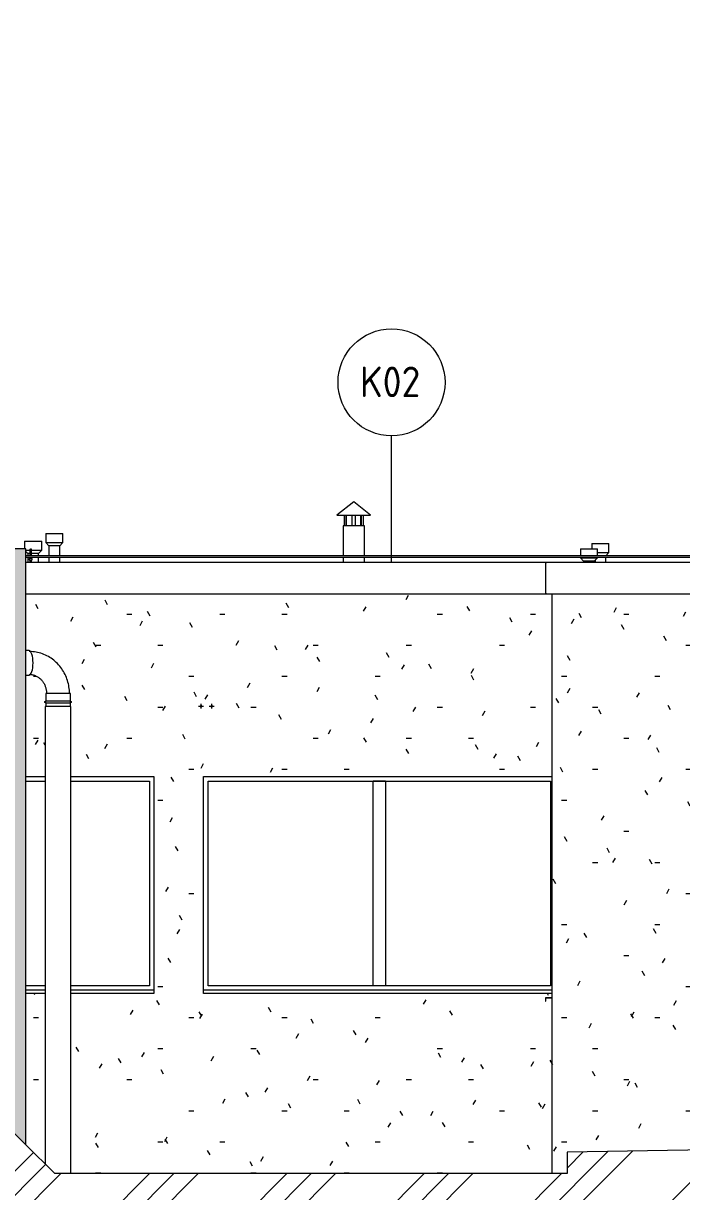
# Model space of a CAD drawing. Header units: millimetres. Extents: x -17526 to 472153, y -45352 to 20466.
# Drawn here: x 320613 to 324919, y 2112 to 9760 of the extents above; entities that cross this region are included whole.
import ezdxf

# ---------------------------------------------------------------- set-up
doc = ezdxf.new("R2010")
doc.units = ezdxf.units.MM
for name, color, linetype, lineweight in [('A-DETL-GENF', 92, 'Continuous', 9), ('A-DETL-THIN', 151, 'Continuous', 9), ('A-FLOR-HRAL', 11, 'Continuous', 9), ('A-GLAZ', 151, 'Continuous', 9), ('A-ROOF-IDEN', 132, 'Continuous', 9), ('A-ROOF-OTLN', 132, 'Continuous', 9), ('A-WALL', 113, 'Continuous', 9), ('A-WALL-PATT', 111, 'Continuous', 9), ('E-POWR-CNTR', 130, 'Continuous', 9), ('E-POWR-DROP', 130, 'Continuous', 9), ('M-HVAC-CDFF', 50, 'Continuous', 9), ('P-PIPE', 3, 'Continuous', 9), ('Q-SPCQ', 91, 'Continuous', 9)]:
    doc.layers.add(name, color=color, linetype=linetype, lineweight=lineweight)
doc.styles.add('ISOCPEUR', font='isocpeur.ttf', dxfattribs={"width": 0.9, "height": 200})
pattern_1 = [(0, (331041.9, 0), (812.8, 203.2), [33.528, -576.072, 33.528, -576.072, -3251.2]), (0, (331041.9, 0), (812.8, 203.2), [-1219.2, 33.528, -1185.672, 33.528, -576.072, -1422.4]), (0, (331041.9, 0), (812.8, 203.2), [-3048, 33.528, -372.872, 33.528, -982.472]), (120, (331346.7, 101.6), (-582.3764, 602.3054), [33.528, -576.072, 33.528, -576.072, -3251.2]), (120, (331346.7, 101.6), (-582.3764, 602.3054), [-1219.2, 33.528, -1185.672, 33.528, -576.072, -1422.4]), (120, (331346.7, 101.6), (-582.3764, 602.3054), [-3048, 33.528, -372.872, 33.528, -982.472]), (240, (331448.3, 508), (-230.4236, -805.5054), [33.528, -576.072, 33.528, -576.072, -3251.2]), (240, (331448.3, 508), (-230.4236, -805.5054), [-1219.2, 33.528, -1185.672, 33.528, -576.072, -1422.4]), (240, (331448.3, 508), (-230.4236, -805.5054), [-3048, 33.528, -372.872, 33.528, -982.472])]

# ---------------------------------------------------------------- blocks, each defined once
blk = doc.blocks.new('parapet_ext - parapet_ext-V156-S-Nový')
at = {"layer": 'Q-SPCQ'}
for p, q in [((-6970.8, 3382), (-7012.8, 3382)), ((-7012.8, 3382), (-7012.8, 3360)), ((-7010.8, 3380), (-6970.8, 3380)), ((-7010.8, 3360), (-7010.8, 3380)), ((-7012.8, 3360), (-7010.8, 3360))]:
    blk.add_line(p, q, dxfattribs=at)
blk = doc.blocks.new('OKNO_2k_ - OKNO_2k_2400 x 1500-2131140-S-Nový')
at = {"layer": 'A-GLAZ'}
for p, q in [((-9220, 3460), (-9220, 4800)), ((-9220, 4800), (-6980, 4800)), ((-8140, 3460), (-8140, 4800)), ((-8060, 4800), (-8140, 4800)), ((-8060, 4800), (-8060, 3460)), ((-6980, 4800), (-6980, 3460)), ((-6980, 3460), (-9220, 3460)), ((-8060, 3460), (-8140, 3460))]:
    blk.add_line(p, q, dxfattribs=at)
blk = doc.blocks.new('parapet_ext - parapet_ext-1802161-S-Nový')
at = {"layer": 'Q-SPCQ'}
for p, q in [((-9250, 3410), (-9250, 3432)), ((-6970.8, 3432), (-9250, 3432)), ((-6970.8, 3410), (-9250, 3410))]:
    blk.add_line(p, q, dxfattribs=at)
blk = doc.blocks.new('OKNO_1k - OKNO_1k_1250 x 1500-2034291-S-Nový')
at = {"layer": 'A-GLAZ'}
for p, q in [((-10412, 4800), (-10286.1, 4800)), ((-10117.8, 4800), (-9604.4, 4800)), ((-9604.4, 4800), (-9604.4, 3460)), ((-10286.1, 3460), (-10412, 3460)), ((-9604.4, 3460), (-10117.8, 3460))]:
    blk.add_line(p, q, dxfattribs=at)
blk = doc.blocks.new('parapet_ext - parapet_ext-1802121-S-Nový')
at = {"layer": 'Q-SPCQ'}
for p, q in [((-10286.1, 3432), (-10412, 3432)), ((-10286.1, 3410), (-10412, 3410)), ((-9574.4, 3432), (-10117.8, 3432)), ((-9574.4, 3410), (-10117.8, 3410)), ((-9574.4, 3432), (-9574.4, 3410))]:
    blk.add_line(p, q, dxfattribs=at)
blk = doc.blocks.new('Koleno_ nerezová ocel_ lisované - Standardní-1029385-S-Nový')
at = {"layer": 'P-PIPE'}
for p, q in [((-10391.6, 5653.7), (-10412, 5653.7)), ((-10412, 5492.7), (-10391.6, 5492.7)), ((-10282.5, 5372.7), (-10282.5, 5323.1)), ((-10278.1, 5372.7), (-10282.5, 5372.7)), ((-10121.5, 5372.7), (-10278.1, 5372.7)), ((-10121.5, 5323.1), (-10121.5, 5372.7)), ((-10282.5, 5312.1), (-10282.5, 5287.7)), ((-10278.1, 5323.1), (-10282.3, 5323.1)), ((-10282.3, 5312.1), (-10278.1, 5312.1)), ((-10121.5, 5323.1), (-10278.1, 5323.1)), ((-10278.1, 5312.1), (-10121.5, 5312.1)), ((-10121.5, 5287.7), (-10121.5, 5312.1))]:
    blk.add_line(p, q, dxfattribs=at)
at = {"layer": 'P-PIPE', "flags": 128}
for points in [[(-10127, 5372.7), (-10127.2, 5383.6), (-10127.8, 5394.4), (-10128.8, 5405.2), (-10130.3, 5416), (-10132.1, 5426.7), (-10134.3, 5437.3), (-10137, 5447.8), (-10140, 5458.2), (-10143.5, 5468.5), (-10147.3, 5478.6), (-10151.5, 5488.6), (-10156.1, 5498.4), (-10161.1, 5508), (-10166.4, 5517.4), (-10172.1, 5526.6), (-10178.2, 5535.6), (-10184.6, 5544.3), (-10191.3, 5552.8), (-10198.4, 5561), (-10205.7, 5568.8), (-10213.4, 5576.4), (-10221.4, 5583.7), (-10229.7, 5590.6), (-10238.2, 5597.2), (-10247, 5603.5), (-10256, 5609.3), (-10265.3, 5614.8), (-10274.8, 5619.9), (-10284.5, 5624.6), (-10294.3, 5628.9), (-10304.4, 5632.8), (-10314.6, 5636.3), (-10324.9, 5639.3), (-10335.3, 5641.9), (-10345.9, 5644.1), (-10356.5, 5645.8), (-10367.2, 5647), (-10377.9, 5647.8), (-10388.7, 5648.2), (-10391.6, 5648.2)], [(-10412, 5569.1), (-10411.9, 5572.3), (-10412, 5575.6), (-10412, 5577)], [(-10391.6, 5498.2), (-10387.1, 5498.1), (-10382.7, 5497.8), (-10378.3, 5497.4), (-10374, 5496.7), (-10369.6, 5495.9), (-10365.3, 5494.8), (-10361, 5493.6), (-10356.7, 5492.2), (-10352.5, 5490.7), (-10348.3, 5488.9), (-10344.2, 5487), (-10340.2, 5484.8), (-10336.2, 5482.5), (-10332.3, 5480.1), (-10328.5, 5477.4), (-10324.7, 5474.6), (-10321.1, 5471.6), (-10317.6, 5468.5), (-10314.1, 5465.1), (-10310.8, 5461.7), (-10307.6, 5458), (-10304.5, 5454.3), (-10301.6, 5450.3), (-10298.8, 5446.3), (-10296.1, 5442.1), (-10293.6, 5437.8), (-10291.3, 5433.4), (-10289.1, 5428.8), (-10287.1, 5424.2), (-10285.3, 5419.5), (-10283.6, 5414.7), (-10282.1, 5409.8), (-10280.8, 5404.8), (-10279.7, 5399.8), (-10278.8, 5394.7), (-10278, 5389.6), (-10277.5, 5384.4), (-10277.1, 5379.3), (-10277, 5374.1), (-10277, 5372.7)], [(-10282.5, 5312.1), (-10282.7, 5312.1), (-10282.9, 5312.1), (-10283.1, 5312.1), (-10283.4, 5312.2), (-10283.6, 5312.2), (-10283.8, 5312.3), (-10284, 5312.3), (-10284.2, 5312.4), (-10284.4, 5312.5), (-10284.6, 5312.5), (-10284.8, 5312.6), (-10285, 5312.7), (-10285.2, 5312.8), (-10285.4, 5312.9), (-10285.6, 5313.1), (-10285.8, 5313.2), (-10285.9, 5313.3), (-10286.1, 5313.5), (-10286.3, 5313.6), (-10286.4, 5313.8), (-10286.6, 5313.9), (-10286.7, 5314.1), (-10286.9, 5314.3), (-10287, 5314.4), (-10287.1, 5314.6), (-10287.2, 5314.8), (-10287.3, 5315), (-10287.4, 5315.2), (-10287.5, 5315.4), (-10287.6, 5315.6), (-10287.7, 5315.8), (-10287.7, 5316), (-10287.8, 5316.2), (-10287.9, 5316.4), (-10287.9, 5316.7), (-10287.9, 5316.9), (-10288, 5317.1), (-10288, 5317.3), (-10288, 5317.5), (-10288, 5317.8), (-10288, 5318), (-10287.9, 5318.2), (-10287.9, 5318.4), (-10287.9, 5318.6), (-10287.8, 5318.8), (-10287.8, 5319.1), (-10287.7, 5319.3), (-10287.6, 5319.5), (-10287.6, 5319.7), (-10287.5, 5319.9), (-10287.4, 5320.1), (-10287.3, 5320.3), (-10287.2, 5320.5), (-10287.1, 5320.7), (-10286.9, 5320.8), (-10286.8, 5321), (-10286.7, 5321.2), (-10286.5, 5321.3), (-10286.4, 5321.5), (-10286.2, 5321.7), (-10286, 5321.8), (-10285.9, 5321.9), (-10285.7, 5322.1), (-10285.5, 5322.2), (-10285.3, 5322.3), (-10285.1, 5322.4), (-10284.9, 5322.5), (-10284.7, 5322.6), (-10284.5, 5322.7), (-10284.3, 5322.8), (-10284.1, 5322.9), (-10283.9, 5322.9), (-10283.7, 5323), (-10283.5, 5323), (-10283.3, 5323), (-10283, 5323.1), (-10282.8, 5323.1), (-10282.6, 5323.1), (-10282.5, 5323.1)], [(-10282.5, 5323.1), (-10282.4, 5323.1), (-10282.2, 5323.1), (-10281.9, 5323.1), (-10281.5, 5323.1), (-10280.9, 5323.1), (-10280.2, 5323.1), (-10279.3, 5323.1)], [(-10278.1, 5323.1), (-10279.1, 5323.1), (-10279.9, 5323.1), (-10280.7, 5323.1), (-10281.3, 5323.1), (-10281.8, 5323.1), (-10282.1, 5323.1), (-10282.4, 5323.1), (-10282.5, 5323.1), (-10282.5, 5323.1)], [(-10282.5, 5312.1), (-10282.4, 5312.1), (-10282.2, 5312.1), (-10281.9, 5312.1), (-10281.5, 5312.1), (-10280.9, 5312.1), (-10280.2, 5312.1), (-10279.3, 5312.1), (-10278.4, 5312.1), (-10278.1, 5312.1)], [(-10279.1, 5312.1), (-10280, 5312.1), (-10280.7, 5312.1), (-10281.3, 5312.1), (-10281.8, 5312.1), (-10282.2, 5312.1), (-10282.4, 5312.1), (-10282.5, 5312.1), (-10282.5, 5312.1)], [(-10121.5, 5323.1), (-10121.5, 5323.1), (-10121.7, 5323.1), (-10122.1, 5323.1), (-10122.5, 5323.1), (-10123.1, 5323.1), (-10123.8, 5323.1), (-10124.6, 5323.1), (-10125.6, 5323.1), (-10126.6, 5323.1), (-10127.8, 5323.1), (-10129.1, 5323.1), (-10130.6, 5323.1), (-10132.1, 5323.1), (-10133.8, 5323.1), (-10135.5, 5323.1), (-10137.4, 5323.1), (-10139.4, 5323.1), (-10141.5, 5323.1), (-10143.6, 5323.1), (-10145.9, 5323.1), (-10148.2, 5323.1), (-10150.7, 5323.1), (-10153.2, 5323.1), (-10155.8, 5323.1), (-10158.5, 5323.1), (-10161.2, 5323.1), (-10164, 5323.1), (-10166.9, 5323.1), (-10169.8, 5323.1), (-10172.8, 5323.1), (-10175.8, 5323.1), (-10178.9, 5323.1), (-10182, 5323.1), (-10185.1, 5323.1), (-10188.3, 5323.1), (-10191.5, 5323.1), (-10194.7, 5323.1), (-10197.9, 5323.1), (-10201.1, 5323.1), (-10204.3, 5323.1), (-10207.5, 5323.1), (-10210.8, 5323.1), (-10213.9, 5323.1), (-10217.1, 5323.1), (-10220.3, 5323.1), (-10223.4, 5323.1), (-10226.5, 5323.1), (-10229.5, 5323.1), (-10232.5, 5323.1), (-10235.5, 5323.1), (-10238.4, 5323.1), (-10241.2, 5323.1), (-10244, 5323.1), (-10246.7, 5323.1), (-10249.4, 5323.1), (-10251.9, 5323.1), (-10254.4, 5323.1), (-10256.8, 5323.1), (-10259.1, 5323.1), (-10261.3, 5323.1), (-10263.5, 5323.1), (-10265.5, 5323.1), (-10267.4, 5323.1), (-10269.2, 5323.1), (-10271, 5323.1), (-10272.6, 5323.1), (-10274.1, 5323.1), (-10275.4, 5323.1), (-10276.7, 5323.1), (-10277.8, 5323.1), (-10278.1, 5323.1)], [(-10278.1, 5312.1), (-10277, 5312.1), (-10275.8, 5312.1), (-10274.4, 5312.1), (-10272.9, 5312.1), (-10271.4, 5312.1), (-10269.7, 5312.1), (-10267.9, 5312.1), (-10266, 5312.1), (-10264, 5312.1), (-10261.9, 5312.1), (-10259.7, 5312.1), (-10257.4, 5312.1), (-10255, 5312.1), (-10252.5, 5312.1), (-10250, 5312.1), (-10247.4, 5312.1), (-10244.7, 5312.1), (-10241.9, 5312.1), (-10239.1, 5312.1), (-10236.2, 5312.1), (-10233.3, 5312.1), (-10230.3, 5312.1), (-10227.2, 5312.1), (-10224.2, 5312.1), (-10221, 5312.1), (-10217.9, 5312.1), (-10214.7, 5312.1), (-10211.6, 5312.1), (-10208.3, 5312.1), (-10205.1, 5312.1), (-10201.9, 5312.1), (-10198.7, 5312.1), (-10195.5, 5312.1), (-10192.3, 5312.1), (-10189.1, 5312.1), (-10185.9, 5312.1), (-10182.8, 5312.1), (-10179.7, 5312.1), (-10176.6, 5312.1), (-10173.6, 5312.1), (-10170.6, 5312.1), (-10167.6, 5312.1), (-10164.7, 5312.1), (-10161.9, 5312.1), (-10159.2, 5312.1), (-10156.5, 5312.1), (-10153.9, 5312.1), (-10151.3, 5312.1), (-10148.8, 5312.1), (-10146.5, 5312.1), (-10144.2, 5312.1), (-10142, 5312.1), (-10139.9, 5312.1), (-10137.9, 5312.1), (-10136, 5312.1), (-10134.2, 5312.1), (-10132.5, 5312.1), (-10131, 5312.1), (-10129.5, 5312.1), (-10128.1, 5312.1), (-10126.9, 5312.1), (-10125.8, 5312.1), (-10124.8, 5312.1), (-10124, 5312.1), (-10123.2, 5312.1), (-10122.6, 5312.1), (-10122.2, 5312.1), (-10121.8, 5312.1), (-10121.6, 5312.1), (-10121.5, 5312.1), (-10121.5, 5312.1)], [(-10124.9, 5323.1), (-10124, 5323.1), (-10123.3, 5323.1), (-10122.7, 5323.1), (-10122.2, 5323.1), (-10121.8, 5323.1), (-10121.6, 5323.1), (-10121.5, 5323.1), (-10121.5, 5323.1)], [(-10121.5, 5312.1), (-10121.5, 5312.1), (-10121.7, 5312.1), (-10122.1, 5312.1), (-10122.5, 5312.1), (-10123.1, 5312.1), (-10123.8, 5312.1), (-10124.6, 5312.1)], [(-10121.5, 5323.1), (-10121.3, 5323.1), (-10121, 5323.1), (-10120.8, 5323.1), (-10120.6, 5323), (-10120.4, 5323), (-10120.2, 5322.9), (-10120, 5322.9), (-10119.7, 5322.8), (-10119.5, 5322.7), (-10119.3, 5322.7), (-10119.1, 5322.6), (-10118.9, 5322.5), (-10118.7, 5322.4), (-10118.6, 5322.3), (-10118.4, 5322.1), (-10118.2, 5322), (-10118, 5321.9), (-10117.9, 5321.7), (-10117.7, 5321.6), (-10117.5, 5321.4), (-10117.4, 5321.3), (-10117.2, 5321.1), (-10117.1, 5320.9), (-10117, 5320.8), (-10116.9, 5320.6), (-10116.7, 5320.4), (-10116.6, 5320.2), (-10116.5, 5320), (-10116.4, 5319.8), (-10116.4, 5319.6), (-10116.3, 5319.4), (-10116.2, 5319.2), (-10116.2, 5319), (-10116.1, 5318.8), (-10116.1, 5318.5), (-10116, 5318.3), (-10116, 5318.1), (-10116, 5317.9), (-10116, 5317.7), (-10116, 5317.4), (-10116, 5317.2), (-10116, 5317), (-10116, 5316.8), (-10116.1, 5316.6), (-10116.1, 5316.4), (-10116.2, 5316.1), (-10116.2, 5315.9), (-10116.3, 5315.7), (-10116.4, 5315.5), (-10116.5, 5315.3), (-10116.6, 5315.1), (-10116.7, 5314.9), (-10116.8, 5314.7), (-10116.9, 5314.5), (-10117, 5314.4), (-10117.2, 5314.2), (-10117.3, 5314), (-10117.5, 5313.9), (-10117.6, 5313.7), (-10117.8, 5313.5), (-10117.9, 5313.4), (-10118.1, 5313.3), (-10118.3, 5313.1), (-10118.5, 5313), (-10118.6, 5312.9), (-10118.8, 5312.8), (-10119, 5312.7), (-10119.2, 5312.6), (-10119.4, 5312.5), (-10119.6, 5312.4), (-10119.8, 5312.3), (-10120.1, 5312.3), (-10120.3, 5312.2), (-10120.5, 5312.2), (-10120.7, 5312.2), (-10120.9, 5312.1), (-10121.1, 5312.1), (-10121.4, 5312.1), (-10121.5, 5312.1)]]:
    blk.add_lwpolyline(points, dxfattribs=at)
at = {"layer": 'P-PIPE'}
blk.add_ellipse((-10391.6, 5573.2), major_axis=(0, 80.5), ratio=0.325568, start_param=3.141593, end_param=6.283185, dxfattribs=at)
blk = doc.blocks.new('Zábradlí - Záchytný systém kotva-1301747-S-Nový')
at = {"layer": 'A-FLOR-HRAL'}
for p, q in [((-10390.8, 6257.3), (-10390.8, 6249.1)), ((-10380.8, 6257.3), (-10390.8, 6257.3)), ((-10390.8, 6249.1), (-10380.8, 6249.1)), ((-10385.8, 6249.1), (-10385.8, 6229.6)), ((-10370.8, 6257.3), (-10380.8, 6257.3)), ((-10380.8, 6249.1), (-10370.8, 6249.1)), ((-10375.8, 6229.6), (-10375.8, 6249.1)), ((-10370.8, 6249.1), (-10370.8, 6257.3))]:
    blk.add_line(p, q, dxfattribs=at)
at = {"layer": 'A-FLOR-HRAL', "flags": 128}
for points in [[(-10384.8, 6315.8), (-10384.8, 6315.9), (-10384.8, 6316.1), (-10384.8, 6316.2), (-10384.8, 6316.4), (-10384.7, 6316.5), (-10384.7, 6316.7), (-10384.7, 6316.9), (-10384.6, 6317), (-10384.6, 6317.2), (-10384.5, 6317.3), (-10384.4, 6317.5), (-10384.4, 6317.6), (-10384.3, 6317.7), (-10384.2, 6317.9), (-10384.1, 6318), (-10384, 6318.1), (-10383.9, 6318.3), (-10383.8, 6318.4), (-10383.7, 6318.5), (-10383.6, 6318.6), (-10383.5, 6318.7), (-10383.4, 6318.8), (-10383.2, 6318.9), (-10383.1, 6319), (-10383, 6319.1), (-10382.8, 6319.2), (-10382.7, 6319.3), (-10382.6, 6319.4), (-10382.4, 6319.4), (-10382.3, 6319.5), (-10382.1, 6319.5), (-10382, 6319.6), (-10381.8, 6319.6), (-10381.7, 6319.7), (-10381.5, 6319.7), (-10381.3, 6319.7), (-10381.2, 6319.7), (-10381, 6319.7), (-10380.9, 6319.8), (-10380.7, 6319.7), (-10380.5, 6319.7), (-10380.4, 6319.7), (-10380.2, 6319.7), (-10380.1, 6319.7), (-10379.9, 6319.6), (-10379.8, 6319.6), (-10379.6, 6319.6), (-10379.5, 6319.5), (-10379.3, 6319.5), (-10379.2, 6319.4), (-10379, 6319.3), (-10378.9, 6319.2), (-10378.7, 6319.2), (-10378.6, 6319.1), (-10378.5, 6319), (-10378.3, 6318.9), (-10378.2, 6318.8), (-10378.1, 6318.7), (-10378, 6318.6), (-10377.9, 6318.5), (-10377.8, 6318.3), (-10377.7, 6318.2), (-10377.6, 6318.1), (-10377.5, 6317.9), (-10377.4, 6317.8), (-10377.3, 6317.7), (-10377.2, 6317.5), (-10377.2, 6317.4), (-10377.1, 6317.2), (-10377.1, 6317.1), (-10377, 6316.9), (-10377, 6316.8), (-10376.9, 6316.6), (-10376.9, 6316.5), (-10376.9, 6316.3), (-10376.8, 6316.2), (-10376.8, 6316), (-10376.8, 6315.8), (-10376.8, 6315.8)], [(-10384.8, 6315.8), (-10384.8, 6315.7), (-10384.8, 6315.7), (-10384.8, 6315.6), (-10384.8, 6315.5), (-10384.8, 6315.4), (-10384.8, 6315.3), (-10384.8, 6315.1), (-10384.8, 6314.9), (-10384.8, 6314.7), (-10384.8, 6314.4), (-10384.8, 6314.1), (-10384.8, 6313.8), (-10384.8, 6313.5), (-10384.8, 6313.2), (-10384.8, 6312.8), (-10384.8, 6312.4), (-10384.8, 6312), (-10384.8, 6311.6), (-10384.8, 6311.1), (-10384.8, 6310.6), (-10384.8, 6310.1), (-10384.8, 6309.6), (-10384.8, 6309.1), (-10384.8, 6308.5), (-10384.8, 6308), (-10384.8, 6307.4), (-10384.8, 6306.8), (-10384.8, 6306.2), (-10384.8, 6305.6), (-10384.8, 6305), (-10384.8, 6304.3), (-10384.8, 6303.7), (-10384.8, 6303), (-10384.8, 6302.4), (-10384.8, 6301.7), (-10384.8, 6301), (-10384.8, 6300.4), (-10384.8, 6299.7), (-10384.8, 6299), (-10384.8, 6298.8)], [(-10384.8, 6298.8), (-10384.8, 6299.5), (-10384.8, 6300.2), (-10384.8, 6300.9), (-10384.8, 6301.5), (-10384.8, 6302.2), (-10384.8, 6302.9), (-10384.8, 6303.5), (-10384.8, 6304.2), (-10384.8, 6304.8), (-10384.8, 6305.4), (-10384.8, 6306), (-10384.8, 6306.7), (-10384.8, 6307.2), (-10384.8, 6307.8), (-10384.8, 6308.4), (-10384.8, 6308.9), (-10384.8, 6309.5), (-10384.8, 6310), (-10384.8, 6310.5), (-10384.8, 6311), (-10384.8, 6311.4), (-10384.8, 6311.9), (-10384.8, 6312.3), (-10384.8, 6312.7), (-10384.8, 6313.1), (-10384.8, 6313.4), (-10384.8, 6313.8), (-10384.8, 6314.1), (-10384.8, 6314.3), (-10384.8, 6314.6), (-10384.8, 6314.8), (-10384.8, 6315), (-10384.8, 6315.2), (-10384.8, 6315.4), (-10384.8, 6315.5), (-10384.8, 6315.6), (-10384.8, 6315.7), (-10384.8, 6315.7), (-10384.8, 6315.8)], [(-10384.8, 6281.9), (-10384.8, 6281.9), (-10384.8, 6282), (-10384.8, 6282.1), (-10384.8, 6282.1), (-10384.8, 6282.3), (-10384.8, 6282.4), (-10384.8, 6282.6), (-10384.8, 6282.8), (-10384.8, 6283), (-10384.8, 6283.3), (-10384.8, 6283.5), (-10384.8, 6283.8), (-10384.8, 6284.2), (-10384.8, 6284.5), (-10384.8, 6284.9), (-10384.8, 6285.3), (-10384.8, 6285.7), (-10384.8, 6286.1), (-10384.8, 6286.6), (-10384.8, 6287.1), (-10384.8, 6287.6), (-10384.8, 6288.1), (-10384.8, 6288.6), (-10384.8, 6289.1), (-10384.8, 6289.7), (-10384.8, 6290.3), (-10384.8, 6290.9), (-10384.8, 6291.5), (-10384.8, 6292.1), (-10384.8, 6292.7), (-10384.8, 6293.3), (-10384.8, 6294), (-10384.8, 6294.6), (-10384.8, 6295.3), (-10384.8, 6296), (-10384.8, 6296.6), (-10384.8, 6297.3), (-10384.8, 6298), (-10384.8, 6298.7), (-10384.8, 6298.8)], [(-10384.8, 6298.8), (-10384.8, 6298.2), (-10384.8, 6297.5), (-10384.8, 6296.8), (-10384.8, 6296.1), (-10384.8, 6295.5), (-10384.8, 6294.8), (-10384.8, 6294.2), (-10384.8, 6293.5), (-10384.8, 6292.9), (-10384.8, 6292.3), (-10384.8, 6291.6), (-10384.8, 6291), (-10384.8, 6290.4), (-10384.8, 6289.9), (-10384.8, 6289.3), (-10384.8, 6288.7), (-10384.8, 6288.2), (-10384.8, 6287.7), (-10384.8, 6287.2), (-10384.8, 6286.7), (-10384.8, 6286.3), (-10384.8, 6285.8), (-10384.8, 6285.4), (-10384.8, 6285), (-10384.8, 6284.6), (-10384.8, 6284.3), (-10384.8, 6283.9), (-10384.8, 6283.6), (-10384.8, 6283.3), (-10384.8, 6283.1), (-10384.8, 6282.8), (-10384.8, 6282.6), (-10384.8, 6282.5), (-10384.8, 6282.3), (-10384.8, 6282.2), (-10384.8, 6282.1), (-10384.8, 6282), (-10384.8, 6282), (-10384.8, 6281.9)], [(-10376.8, 6281.9), (-10376.8, 6281.8), (-10376.8, 6281.6), (-10376.9, 6281.5), (-10376.9, 6281.3), (-10376.9, 6281.1), (-10376.9, 6281), (-10377, 6280.8), (-10377, 6280.7), (-10377.1, 6280.5), (-10377.1, 6280.4), (-10377.2, 6280.2), (-10377.3, 6280.1), (-10377.4, 6279.9), (-10377.4, 6279.8), (-10377.5, 6279.7), (-10377.6, 6279.5), (-10377.7, 6279.4), (-10377.8, 6279.3), (-10377.9, 6279.2), (-10378, 6279.1), (-10378.2, 6279), (-10378.3, 6278.8), (-10378.4, 6278.7), (-10378.5, 6278.7), (-10378.7, 6278.6), (-10378.8, 6278.5), (-10378.9, 6278.4), (-10379.1, 6278.3), (-10379.2, 6278.3), (-10379.4, 6278.2), (-10379.5, 6278.1), (-10379.7, 6278.1), (-10379.8, 6278.1), (-10380, 6278), (-10380.1, 6278), (-10380.3, 6278), (-10380.5, 6277.9), (-10380.6, 6277.9), (-10380.8, 6277.9), (-10380.9, 6277.9), (-10381.1, 6277.9), (-10381.3, 6278), (-10381.4, 6278), (-10381.6, 6278), (-10381.7, 6278), (-10381.9, 6278.1), (-10382, 6278.1), (-10382.2, 6278.2), (-10382.3, 6278.2), (-10382.5, 6278.3), (-10382.6, 6278.4), (-10382.8, 6278.4), (-10382.9, 6278.5), (-10383, 6278.6), (-10383.2, 6278.7), (-10383.3, 6278.8), (-10383.4, 6278.9), (-10383.5, 6279), (-10383.7, 6279.1), (-10383.8, 6279.2), (-10383.9, 6279.4), (-10384, 6279.5), (-10384.1, 6279.6), (-10384.2, 6279.7), (-10384.3, 6279.9), (-10384.3, 6280), (-10384.4, 6280.2), (-10384.5, 6280.3), (-10384.5, 6280.4), (-10384.6, 6280.6), (-10384.6, 6280.7), (-10384.7, 6280.9), (-10384.7, 6281.1), (-10384.8, 6281.2), (-10384.8, 6281.4), (-10384.8, 6281.5), (-10384.8, 6281.7), (-10384.8, 6281.8), (-10384.8, 6281.9)], [(-10376.8, 6315.8), (-10376.8, 6315.7), (-10376.8, 6315.7), (-10376.8, 6315.6), (-10376.8, 6315.5), (-10376.8, 6315.4), (-10376.8, 6315.3), (-10376.8, 6315.1), (-10376.8, 6314.9), (-10376.8, 6314.7), (-10376.8, 6314.4), (-10376.8, 6314.1), (-10376.8, 6313.8), (-10376.8, 6313.5), (-10376.8, 6313.2), (-10376.8, 6312.8), (-10376.8, 6312.4), (-10376.8, 6312), (-10376.8, 6311.6), (-10376.8, 6311.1), (-10376.8, 6310.6), (-10376.8, 6310.1), (-10376.8, 6309.6), (-10376.8, 6309.1), (-10376.8, 6308.5), (-10376.8, 6308), (-10376.8, 6307.4), (-10376.8, 6306.8), (-10376.8, 6306.2), (-10376.8, 6305.6), (-10376.8, 6305), (-10376.8, 6304.3), (-10376.8, 6303.7), (-10376.8, 6303), (-10376.8, 6302.4), (-10376.8, 6301.7), (-10376.8, 6301), (-10376.8, 6300.4), (-10376.8, 6299.7), (-10376.8, 6299), (-10376.8, 6298.8)], [(-10376.8, 6298.8), (-10376.8, 6299.5), (-10376.8, 6300.2), (-10376.8, 6300.9), (-10376.8, 6301.5), (-10376.8, 6302.2), (-10376.8, 6302.9), (-10376.8, 6303.5), (-10376.8, 6304.2), (-10376.8, 6304.8), (-10376.8, 6305.4), (-10376.8, 6306), (-10376.8, 6306.7), (-10376.8, 6307.2), (-10376.8, 6307.8), (-10376.8, 6308.4), (-10376.8, 6308.9), (-10376.8, 6309.5), (-10376.8, 6310), (-10376.8, 6310.5), (-10376.8, 6311), (-10376.8, 6311.4), (-10376.8, 6311.9), (-10376.8, 6312.3), (-10376.8, 6312.7), (-10376.8, 6313.1), (-10376.8, 6313.4), (-10376.8, 6313.8), (-10376.8, 6314.1), (-10376.8, 6314.3), (-10376.8, 6314.6), (-10376.8, 6314.8), (-10376.8, 6315), (-10376.8, 6315.2), (-10376.8, 6315.4), (-10376.8, 6315.5), (-10376.8, 6315.6), (-10376.8, 6315.7), (-10376.8, 6315.7), (-10376.8, 6315.8)], [(-10376.8, 6281.9), (-10376.8, 6281.9), (-10376.8, 6282), (-10376.8, 6282.1), (-10376.8, 6282.1), (-10376.8, 6282.3), (-10376.8, 6282.4), (-10376.8, 6282.6), (-10376.8, 6282.8), (-10376.8, 6283), (-10376.8, 6283.3), (-10376.8, 6283.5), (-10376.8, 6283.8), (-10376.8, 6284.2), (-10376.8, 6284.5), (-10376.8, 6284.9), (-10376.8, 6285.3), (-10376.8, 6285.7), (-10376.8, 6286.1), (-10376.8, 6286.6), (-10376.8, 6287.1), (-10376.8, 6287.6), (-10376.8, 6288.1), (-10376.8, 6288.6), (-10376.8, 6289.1), (-10376.8, 6289.7), (-10376.8, 6290.3), (-10376.8, 6290.9), (-10376.8, 6291.5), (-10376.8, 6292.1), (-10376.8, 6292.7), (-10376.8, 6293.3), (-10376.8, 6294), (-10376.8, 6294.6), (-10376.8, 6295.3), (-10376.8, 6296), (-10376.8, 6296.6), (-10376.8, 6297.3), (-10376.8, 6298), (-10376.8, 6298.7), (-10376.8, 6298.8)], [(-10376.8, 6298.8), (-10376.8, 6298.2), (-10376.8, 6297.5), (-10376.8, 6296.8), (-10376.8, 6296.1), (-10376.8, 6295.5), (-10376.8, 6294.8), (-10376.8, 6294.2), (-10376.8, 6293.5), (-10376.8, 6292.9), (-10376.8, 6292.3), (-10376.8, 6291.6), (-10376.8, 6291), (-10376.8, 6290.4), (-10376.8, 6289.9), (-10376.8, 6289.3), (-10376.8, 6288.7), (-10376.8, 6288.2), (-10376.8, 6287.7), (-10376.8, 6287.2), (-10376.8, 6286.7), (-10376.8, 6286.3), (-10376.8, 6285.8), (-10376.8, 6285.4), (-10376.8, 6285), (-10376.8, 6284.6), (-10376.8, 6284.3), (-10376.8, 6283.9), (-10376.8, 6283.6), (-10376.8, 6283.3), (-10376.8, 6283.1), (-10376.8, 6282.8), (-10376.8, 6282.6), (-10376.8, 6282.5), (-10376.8, 6282.3), (-10376.8, 6282.2), (-10376.8, 6282.1), (-10376.8, 6282), (-10376.8, 6282), (-10376.8, 6281.9)]]:
    blk.add_lwpolyline(points, dxfattribs=at)
blk = doc.blocks.new('Zábradlí - Zábradlí-1224775-S-Nový')
blk.add_blockref('Zábradlí - Záchytný systém kotva-1301747-S-Nový', (0, 0))
blk = doc.blocks.new('Typ horního madla - Horní madlo_Vnitřní_-1225290-S-Nový')
at = {"layer": 'A-FLOR-HRAL'}
for p, q in [((-4467.8, 6275), (-10412, 6275)), ((-10412, 6265), (-4467.8, 6265))]:
    blk.add_line(p, q, dxfattribs=at)
blk = doc.blocks.new('Komín5 - Komín5-1979406-S-Nový')
at = {"layer": 'M-HVAC-CDFF'}
for p, q in [((-8267.6, 6627.2), (-8377.6, 6540)), ((-8157.6, 6540), (-8267.6, 6627.2)), ((-8377.6, 6540), (-8157.6, 6540)), ((-8328.4, 6470), (-8328.4, 6540)), ((-8318.4, 6540), (-8318.4, 6470)), ((-8314.1, 6470), (-8314.1, 6540)), ((-8277.6, 6470), (-8277.6, 6540)), ((-8257.6, 6540), (-8257.6, 6470)), ((-8221.2, 6470), (-8221.2, 6540)), ((-8216.9, 6470), (-8216.9, 6540)), ((-8206.9, 6540), (-8206.9, 6470)), ((-8337.6, 6470), (-8337.6, 6274.8)), ((-8197.6, 6470), (-8337.6, 6470)), ((-8197.6, 6274.8), (-8197.6, 6470)), ((-8337.6, 6265.2), (-8337.6, 6229.6)), ((-8197.6, 6229.6), (-8197.6, 6265.2))]:
    blk.add_line(p, q, dxfattribs=at)
blk = doc.blocks.new('Větrací_vyústka_střecha - Větrací_vyústka_střecha-1989516-S-Nový')
at = {"layer": 'M-HVAC-CDFF'}
for p, q in [((-10420.3, 6370.6), (-10420.3, 6320.2)), ((-10420.3, 6370.6), (-10309, 6370.6)), ((-10309, 6310.6), (-10309, 6370.6)), ((-10412.6, 6310.6), (-10385.3, 6310.6)), ((-10412, 6302.3), (-10399.6, 6290)), ((-10399.6, 6290), (-10399.6, 6274.7)), ((-10385.7, 6290), (-10399.6, 6290)), ((-10329.6, 6290), (-10376.9, 6290)), ((-10376.8, 6310.6), (-10309, 6310.6)), ((-10329.6, 6290), (-10309, 6310.6)), ((-10329.6, 6274.7), (-10329.6, 6290)), ((-10399.6, 6265.2), (-10399.6, 6229.6)), ((-10329.6, 6229.6), (-10329.6, 6265.2))]:
    blk.add_line(p, q, dxfattribs=at)
blk = doc.blocks.new('Větrací_vyústka_střecha - Větrací_vyústka_střecha-V188-S-Nový')
at = {"layer": 'M-HVAC-CDFF'}
for p, q in [((-6785.3, 6320.6), (-6785.3, 6274.8)), ((-6785.3, 6320.6), (-6674, 6320.6)), ((-6674, 6274.8), (-6674, 6320.6)), ((-6785.3, 6265.4), (-6785.3, 6260.6)), ((-6785.3, 6260.6), (-6764.6, 6240)), ((-6785.3, 6260.6), (-6674, 6260.6)), ((-6764.6, 6240), (-6764.6, 6229.6)), ((-6694.6, 6240), (-6764.6, 6240)), ((-6694.6, 6240), (-6674, 6260.6)), ((-6694.6, 6229.6), (-6694.6, 6240)), ((-6674, 6260.6), (-6674, 6265.4))]:
    blk.add_line(p, q, dxfattribs=at)
blk = doc.blocks.new('Větrací_vyústka_střecha - Větrací_vyústka_střecha-V189-S-Nový')
at = {"layer": 'M-HVAC-CDFF'}
for p, q in [((-6709.6, 6355.6), (-6709.6, 6320.6)), ((-6709.6, 6355.6), (-6598.4, 6355.6)), ((-6598.4, 6295.6), (-6598.4, 6355.6)), ((-6674.6, 6295.6), (-6598.4, 6295.6)), ((-6619, 6275), (-6598.4, 6295.6)), ((-6689, 6245.6), (-6689, 6229.6)), ((-6619, 6229.6), (-6619, 6265.4))]:
    blk.add_line(p, q, dxfattribs=at)
blk = doc.blocks.new('Větrací_vyústka_střecha - Větrací_vyústka_střecha-V190-S-Nový')
at = {"layer": 'M-HVAC-CDFF'}
for p, q in [((-10281.8, 6420.6), (-10281.8, 6360.6)), ((-10281.8, 6420.6), (-10170.5, 6420.6)), ((-10281.8, 6360.6), (-10261.2, 6340)), ((-10281.8, 6360.6), (-10170.5, 6360.6)), ((-10191.2, 6340), (-10170.5, 6360.6)), ((-10170.5, 6360.6), (-10170.5, 6420.6)), ((-10261.2, 6340), (-10261.2, 6274.7)), ((-10191.2, 6340), (-10261.2, 6340)), ((-10191.2, 6274.7), (-10191.2, 6340)), ((-10261.2, 6265.2), (-10261.2, 6229.6)), ((-10191.2, 6229.6), (-10191.2, 6265.2))]:
    blk.add_line(p, q, dxfattribs=at)
blk = doc.blocks.new('Popiska zakončení střešního pláště - Popiska okna_Bublina-1463073-S-Nový')
at = {"layer": 'A-ROOF-IDEN'}
blk.add_circle((-89727.7, 9136), 350, dxfattribs=at)

msp = doc.modelspace()

# ---------------------------------------------------------------- hatches: boundary and pattern name
at = {"layer": 'A-DETL-GENF'}
msp.add_hatch(color=9, dxfattribs=at).paths.add_polyline_path([(310001.8, 2230), (310107.7, 2230), (314195.5, 2587.6), (314589.4, 2518.2), (320529.9, 2518.2), (320629.9, 2418.2), (320629.9, 6320), (320454.9, 6320), (320454.9, 9760), (301653.5, 9760), (301653.5, 6320), (301468.5, 6320), (301468.5, 5000), (304589.9, 5000), (304589.9, 2230), (309777, 2230)])
h = msp.add_hatch(dxfattribs=at)
h.set_pattern_fill('FP_120', style=0, pattern_type=2)
h.set_pattern_definition([(45, (331041.9, 0), (-449.013, 449.013), []), (45, (331200.66, 0), (0, 898.0256), []), (45, (330883.16, 0), (0, 898.0256), [])])
h.paths.add_polyline_path([(243693.3, -2010), (334529.7, -2010), (334529.7, 2836.7), (331268, 2493.9), (324169.1, 2370), (324169.1, 2230), (320818.1, 2230), (320529.9, 2518.2), (314589.4, 2518.2), (314195.5, 2587.6), (310107.7, 2230), (298412.8, 2230), (298412.8, 2180), (282096.8, 2180), (282096.8, 1523.5), (277777.9, 1145.6), (277335.2, 890), (270891, 889.6), (270060.6, 846), (265692.6, 846), (265692.6, 1112.6), (246615.4, 988.4), (242950.1, 988.4), (234618.6, 788.9), (234618.6, 588.9), (232518.6, 588.9), (232518.6, -2010), (241895.1, -2010)])
at = {"layer": 'A-WALL-PATT'}
h = msp.add_hatch(dxfattribs=at)
h.set_pattern_fill('FP_116', color=11, style=0, pattern_type=2)
h.set_pattern_definition(pattern_1)
h.paths.add_polyline_path([(320924.1, 2230), (324071.1, 2230), (324071.1, 3380), (324031.1, 3380), (324031.1, 3360), (324029.1, 3360), (324029.1, 3382), (324071.1, 3382), (324071.1, 3410), (321791.9, 3410), (321791.9, 4830), (324071.1, 4830), (324071.1, 6025.6), (320629.9, 6025.6), (320629.9, 5653.7), (320650.4, 5653.7), (320657.1, 5651), (320660.1, 5647.2), (320701.6, 5642.8), (320750, 5627.2), (320779.2, 5612), (320818.9, 5585.1), (320860.4, 5539.2), (320886, 5498), (320901.1, 5459.7), (320909.4, 5428), (320914.7, 5372.7), (320920.2, 5372.7), (320919.7, 5323.1), (320920.2, 5322.4), (320924.1, 5319.9), (320925.9, 5317.6), (320920.2, 5312.1), (320921.2, 5287.7), (320924.1, 5287.7), (320924.1, 4830), (321467.5, 4830), (321467.5, 3410), (320924.1, 3410), (320924.1, 2518.2)])
h.paths.add_polyline_path([(320755.8, 2292.3), (320755.8, 3410), (320629.9, 3410), (320629.9, 2418.2)])
h.paths.add_polyline_path([(320629.9, 4830), (320755.8, 4830), (320755.8, 5287.7), (320759.6, 5287.7), (320758.7, 5313), (320753.9, 5317.6), (320759.6, 5323.1), (320759.6, 5372.7), (320765.1, 5372.7), (320761.5, 5404.4), (320749.8, 5434.9), (320730.2, 5462.7), (320707.7, 5480.9), (320684.1, 5492.5), (320657.8, 5496.2), (320657.1, 5495.4), (320650.4, 5492.7), (320629.9, 5492.7), (320629.9, 4860.3)])
h.paths.add_polyline_path([(321777.8, 5281.3), (321771, 5282.2), (321769.1, 5283.7), (321766.5, 5290), (321769.1, 5296.3), (321773.1, 5298.7), (321777.8, 5298.3), (321779.9, 5297.8), (321784.1, 5292.3), (321783.2, 5285.5)])
h.paths.add_polyline_path([(321847.8, 5281.3), (321841, 5282.2), (321839.1, 5283.7), (321836.5, 5290), (321839.1, 5296.3), (321843.1, 5298.7), (321847.8, 5298.3), (321849.9, 5297.8), (321854.1, 5292.3), (321853.2, 5285.5)])
h = msp.add_hatch(dxfattribs=at)
h.set_pattern_fill('FP_116', color=11, style=0, pattern_type=2)
h.set_pattern_definition(pattern_1)
h.paths.add_polyline_path([(324169.1, 2230), (324169.1, 2370), (324279.1, 2371.9), (324279.1, 6025.6), (324071.1, 6025.6), (324071.1, 2230), (324162.6, 2230)])
h = msp.add_hatch(dxfattribs=at)
h.set_pattern_fill('FP_116', color=11, style=0, pattern_type=2)
h.set_pattern_definition(pattern_1)
h.paths.add_polyline_path([(324279.1, 2371.9), (331268, 2493.9), (331359.1, 2503.5), (331359.1, 6025.6), (324279.1, 6025.6), (324279.1, 2455.7)])
h.paths.add_polyline_path([(325851.9, 3360), (325851.9, 4810), (327831.9, 4810), (327831.9, 3360), (325960.8, 3360)])
at = {"layer": 'E-POWR-DROP'}
for points in [[(321777.8, 5281.3), (321783.2, 5285.5), (321784.1, 5287.7), (321784.1, 5292.3), (321779.9, 5297.8), (321773.1, 5298.7), (321769.1, 5296.3), (321766.5, 5290), (321769.1, 5283.7), (321771, 5282.2), (321775.5, 5281.6)], [(321847.8, 5281.3), (321853.2, 5285.5), (321854.1, 5287.7), (321854.1, 5292.3), (321849.9, 5297.8), (321843.1, 5298.7), (321839.1, 5296.3), (321836.5, 5290), (321839.1, 5283.7), (321841, 5282.2), (321845.5, 5281.6)]]:
    msp.add_hatch(color=256, dxfattribs=at).paths.add_polyline_path(points)

# ---------------------------------------------------------------- linework, layer by layer
at = {"layer": 'A-DETL-THIN'}
for p, q in [((320629.9, 6320), (320454.9, 6320)), ((320629.9, 2418.2), (320629.9, 6320)), ((320529.9, 2518.2), (320629.9, 2418.2)), ((331268, 2493.9), (324169.1, 2370)), ((320818.1, 2230), (320629.9, 2418.2)), ((324169.1, 2370), (324169.1, 2230)), ((324169.1, 2230), (320818.1, 2230))]:
    msp.add_line(p, q, dxfattribs=at)
at = {"layer": 'A-ROOF-IDEN'}
msp.add_line((323021.4, 6229.8), (323021.4, 7060.1), dxfattribs=at)
at = {"layer": 'A-ROOF-OTLN', "color": 11}
for p, q in [((332741.3, 6229.8), (320629.9, 6229.8)), ((324029.1, 6223.8), (324029.1, 6031.6)), ((320629.9, 6025.6), (332741.3, 6025.6))]:
    msp.add_line(p, q, dxfattribs=at)
for points, knots in [([(324035.1, 6229.8), (324035, 6229.8), (324034.7, 6229.8), (324034.3, 6229.8), (324033.9, 6229.7), (324033.6, 6229.6), (324033.2, 6229.5), (324032.8, 6229.4), (324032.5, 6229.2), (324032.1, 6229), (324031.8, 6228.8), (324031.4, 6228.5), (324031, 6228.2), (324030.6, 6227.8), (324030.3, 6227.4), (324029.9, 6226.9), (324029.6, 6226.1), (324029.2, 6225.2), (324029.1, 6224.4), (324029.1, 6223.8)], [-0.75, -0.75, -0.75, -0.75, -0.71875, -0.6875, -0.65625, -0.625, -0.59375, -0.5625, -0.53125, -0.5, -0.46875, -0.4375, -0.375, -0.34375, -0.3125, -0.25, -0.1875, -0.125, 0, 0, 0, 0]), ([(324029.1, 6031.6), (324029.1, 6031.1), (324029.2, 6030.3), (324029.6, 6029.3), (324029.9, 6028.6), (324030.3, 6028), (324030.8, 6027.5), (324031.2, 6027.1), (324031.5, 6026.9), (324031.8, 6026.6), (324032.1, 6026.4), (324032.5, 6026.2), (324032.8, 6026.1), (324033.2, 6025.9), (324033.6, 6025.8), (324033.9, 6025.7), (324034.3, 6025.7), (324034.7, 6025.6), (324035, 6025.6), (324035.1, 6025.6)], [-1, -1, -1, -1, -0.8888889, -0.8333333, -0.7777778, -0.7222222, -0.6666667, -0.6388889, -0.6111111, -0.5833333, -0.5555556, -0.5277778, -0.5, -0.4722222, -0.4444444, -0.4166667, -0.3888889, -0.3611111, -0.3333333, -0.3333333, -0.3333333, -0.3333333])]:
    msp.add_open_spline(points, degree=3, knots=knots, dxfattribs=at)
at = {"layer": 'A-WALL', "color": 11}
for p, q in [((324071.1, 2230), (324071.1, 6025.8)), ((320629.9, 4830), (320755.8, 4830)), ((320924.1, 4830), (321467.5, 4830)), ((321467.5, 4830), (321467.5, 3432)), ((321791.9, 3432), (321791.9, 4830)), ((321791.9, 4830), (324071.1, 4830))]:
    msp.add_line(p, q, dxfattribs=at)
at = {"layer": 'E-POWR-CNTR'}
for p, q in [((321759.5, 5290), (321791.5, 5290)), ((321775.5, 5274), (321775.5, 5306)), ((321829.5, 5290), (321861.5, 5290)), ((321845.5, 5274), (321845.5, 5306))]:
    msp.add_line(p, q, dxfattribs=at)
at = {"layer": 'P-PIPE'}
for p, q in [((320755.8, 5287.7), (320755.8, 2292.3)), ((320924.1, 5287.7), (320755.8, 5287.7)), ((320924.1, 2230), (320924.1, 5287.7))]:
    msp.add_line(p, q, dxfattribs=at)

# ---------------------------------------------------------------- block references
at = {"layer": 'A-FLOR-HRAL'}
for name in ['Typ horního madla - Horní madlo_Vnitřní_-1225290-S-Nový', 'Zábradlí - Zábradlí-1224775-S-Nový']:
    msp.add_blockref(name, (331041.9, 0), dxfattribs=at)
at = {"layer": 'A-GLAZ'}
for name in ['OKNO_1k - OKNO_1k_1250 x 1500-2034291-S-Nový', 'OKNO_2k_ - OKNO_2k_2400 x 1500-2131140-S-Nový']:
    msp.add_blockref(name, (331041.9, 0), dxfattribs=at)
at = {"layer": 'A-ROOF-IDEN'}
msp.add_blockref('Popiska zakončení střešního pláště - Popiska okna_Bublina-1463073-S-Nový', (412749.1, -1725.9), dxfattribs=at)
at = {"layer": 'M-HVAC-CDFF'}
for name in ['Komín5 - Komín5-1979406-S-Nový', 'Větrací_vyústka_střecha - Větrací_vyústka_střecha-1989516-S-Nový', 'Větrací_vyústka_střecha - Větrací_vyústka_střecha-V190-S-Nový', 'Větrací_vyústka_střecha - Větrací_vyústka_střecha-V189-S-Nový', 'Větrací_vyústka_střecha - Větrací_vyústka_střecha-V188-S-Nový']:
    msp.add_blockref(name, (331041.9, 0), dxfattribs=at)
at = {"layer": 'P-PIPE'}
msp.add_blockref('Koleno_ nerezová ocel_ lisované - Standardní-1029385-S-Nový', (331041.9, 0), dxfattribs=at)
at = {"layer": 'Q-SPCQ'}
for name in ['parapet_ext - parapet_ext-1802121-S-Nový', 'parapet_ext - parapet_ext-1802161-S-Nový', 'parapet_ext - parapet_ext-V156-S-Nový']:
    msp.add_blockref(name, (331041.9, 0), dxfattribs=at)

# ---------------------------------------------------------------- texts
at = {"layer": 'A-ROOF-IDEN', "insert": (322814.6, 7513.2), "char_height": 200, "width": 497.848, "attachment_point": 1, "style": 'ISOCPEUR'}
msp.add_mtext('K02', dxfattribs=at)

doc.saveas('drawing.dxf')
